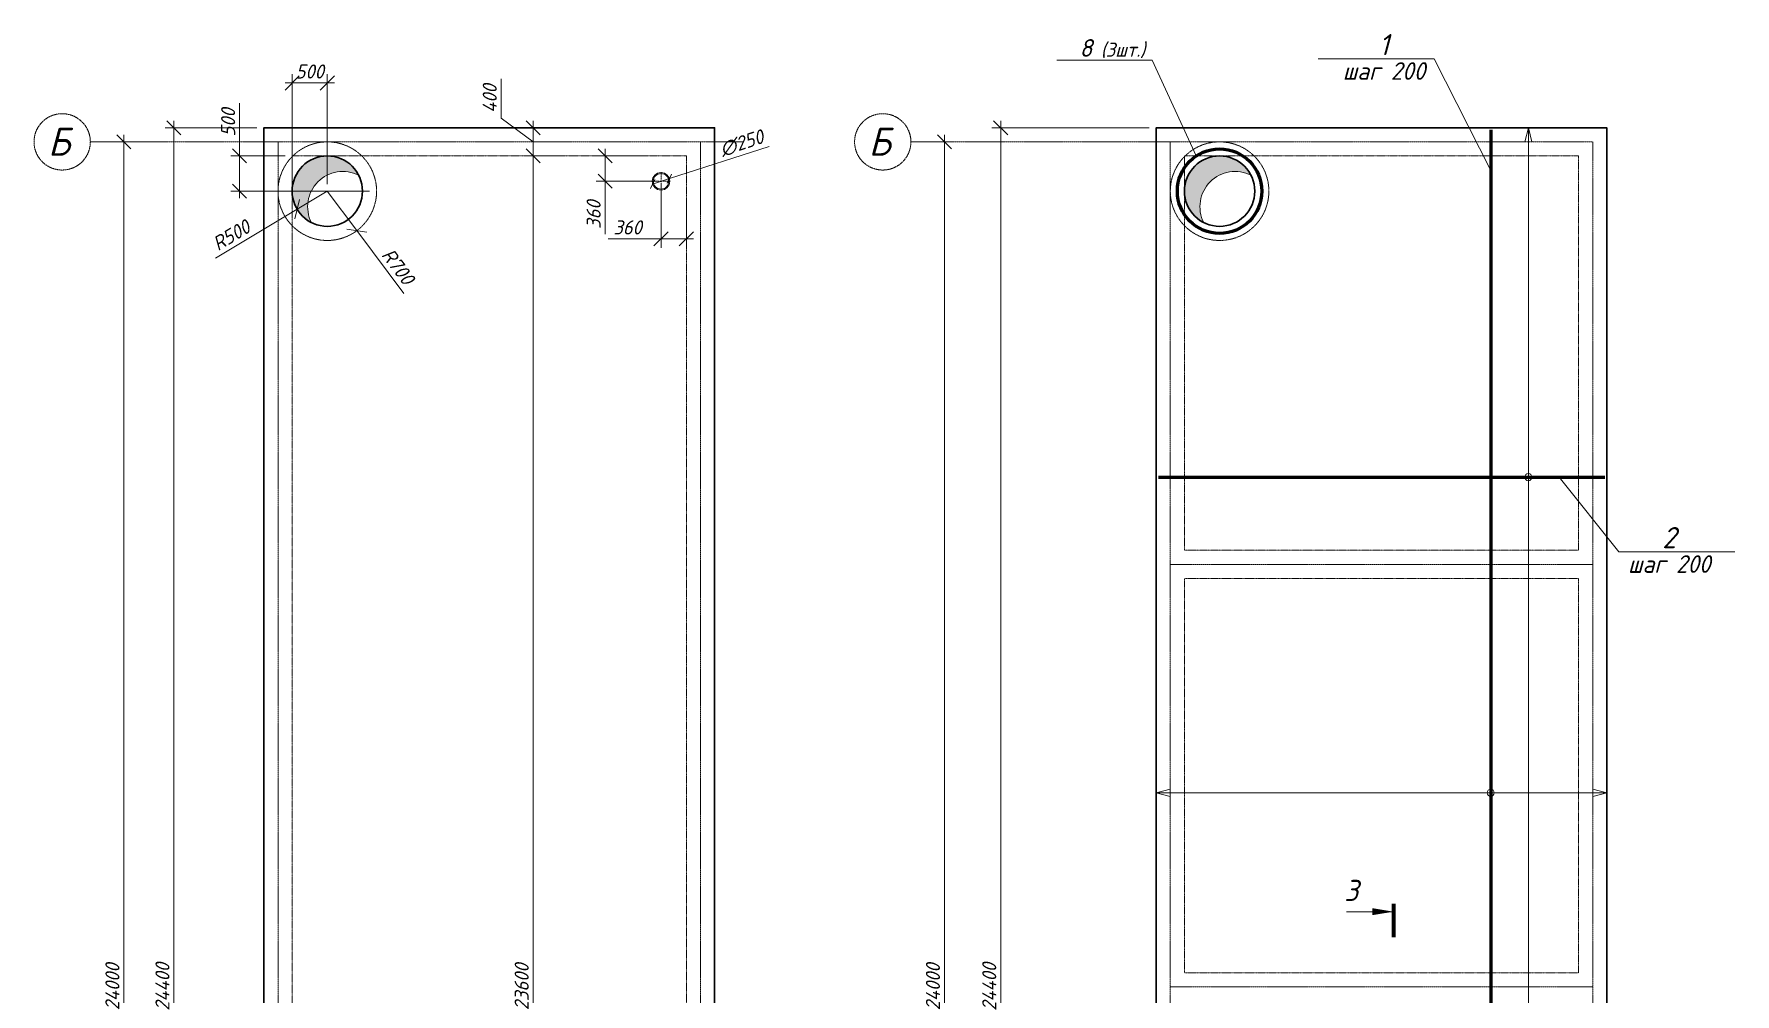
# Model space of a CAD drawing. Header units: millimetres. Extents: x 339888 to 1025294, y -263818 to -40540.
# Drawn here: x 450649 to 474812, y -76547 to -62916 of the extents above; entities that cross this region are included whole.
import ezdxf
from ezdxf import colors
from ezdxf.entities.mleader import LeaderData, LeaderLine
from ezdxf.math import Vec2, Vec3

# ---------------------------------------------------------------- set-up
doc = ezdxf.new("R2010")
doc.units = ezdxf.units.MM
doc.linetypes.add('CENTER2', pattern=[28.575, 19.05, -3.175, 3.175, -3.175])
doc.linetypes.add('штриховая', pattern=[19.05, 12.7, -6.35])
doc.layers.get('0').update_dxf_attribs({"lineweight": 15})
for name, color, linetype, lineweight in [('0 @ 100', 7, 'Continuous', 15), ('Оси', 126, 'CENTER2', 15), ('Примечания @ 100', 7, 'Continuous', 18), ('Размеры', 250, 'Continuous', 18), ('Размеры @ 100', 250, 'Continuous', 18)]:
    doc.layers.add(name, color=color, linetype=linetype, lineweight=lineweight)
doc.styles.add('ГОСТ 2', font='GOST_Common Italic.ttf', dxfattribs={"height": 2})
doc.styles.add('ГОСТ 2.5', font='GOST_Common Italic.ttf', dxfattribs={"height": 2.5})
doc.styles.add('ГОСТ 3', font='GOST_Common Italic.ttf', dxfattribs={"height": 3})
doc.styles.add('Размерный 2', font='isocpeui.ttf', dxfattribs={"height": 2})
doc.dimstyles.new('ISO-25', dxfattribs={"dimtxt": 2, "dimasz": 1.8, "dimexe": 1, "dimexo": 2, "dimtad": 1, "dimdec": 0, "dimlfac": 100, "dimtxsty": 'Размерный 2', "dimblk": 'OBLIQUE', "dimcen": 2, "dimdle": 1, "dimclrd": 251, "dimclre": 251, "dimadec": 0, "dimazin": 0, "dimtfac": 1, "dimtdec": 0, "dimtmove": 0, "dimatfit": 3, "dimfxl": 1, "dimlwd": 15, "dimlwe": 15, "dimarcsym": 0})
doc.dimstyles.new('ГОСТ_2К', dxfattribs={"dimtxt": 2, "dimasz": 2, "dimexe": 1.25, "dimexo": 1, "dimtad": 1, "dimdec": 0, "dimtxsty": 'ГОСТ 2', "dimblk": 'OBLIQUE', "dimcen": -2.5, "dimdle": 1, "dimclrd": 251, "dimclre": 251, "dimclrt": 256, "dimadec": 1, "dimazin": 0, "dimtfac": 1, "dimtdec": 0, "dimtmove": 0, "dimatfit": 3, "dimfxl": 1, "dimlwd": 15, "dimlwe": 15, "dimarcsym": 1})

# ---------------------------------------------------------------- blocks, each defined once
blk = doc.blocks.new('_Oblique')
at = {"color": 0, "linetype": 'ByBlock', "lineweight": -2}
blk.add_line((-0.5, -0.5), (0.5, 0.5), dxfattribs=at)
blk = doc.blocks.new('*D857')
at = {"color": 251, "lineweight": 15, "transparency": 16777216}
for p, q in [((451549, -64447), (452050, -64447)), ((451925, -88547), (451925, -64347)), ((453816, -88447), (451800, -88447))]:
    blk.add_line(p, q, dxfattribs=at)
at = {"layer": 'Defpoints', "color": 0, "lineweight": 15, "transparency": 16777216}
for p in [(451449, -64447), (451925, -64447), (453916, -88447)]:
    blk.add_point(p, dxfattribs=at)
at = {"color": 251, "lineweight": 15, "transparency": 16777216, "xscale": 200, "yscale": 200, "zscale": 200}
for p, rotation in [((451925, -64447), 90), ((451925, -88447), 270)]:
    blk.add_blockref('_Oblique', p, dxfattribs=dict(at, rotation=rotation))
at = {"lineweight": 15, "transparency": 16777216, "insert": (451763, -76447), "char_height": 200, "attachment_point": 5, "rotation": 90, "style": 'ГОСТ 2'}
blk.add_mtext('24000', dxfattribs=at)
blk = doc.blocks.new('*D858')
at = {"color": 251, "lineweight": 15, "transparency": 16777216}
for p, q in [((453816, -64247), (452512, -64247)), ((452637, -88747), (452637, -64147)), ((453816, -88647), (452512, -88647))]:
    blk.add_line(p, q, dxfattribs=at)
at = {"layer": 'Defpoints', "color": 0, "lineweight": 15, "transparency": 16777216}
for p in [(452637, -64247), (453916, -64247), (453916, -88647)]:
    blk.add_point(p, dxfattribs=at)
at = {"color": 251, "lineweight": 15, "transparency": 16777216, "xscale": 200, "yscale": 200, "zscale": 200}
for p, rotation in [((452637, -64247), 90), ((452637, -88647), 270)]:
    blk.add_blockref('_Oblique', p, dxfattribs=dict(at, rotation=rotation))
at = {"lineweight": 15, "transparency": 16777216, "insert": (452474, -76447), "char_height": 200, "attachment_point": 5, "rotation": 90, "style": 'ГОСТ 2'}
blk.add_mtext('24400', dxfattribs=at)
blk = doc.blocks.new('*D861')
at = {"color": 251, "lineweight": 15, "transparency": 16777216}
for p, q in [((463206, -64447), (463707, -64447)), ((463582, -88547), (463582, -64347)), ((465934, -88447), (463457, -88447))]:
    blk.add_line(p, q, dxfattribs=at)
at = {"layer": 'Defpoints', "color": 0, "lineweight": 15, "transparency": 16777216}
for p in [(463106, -64447), (463582, -64447), (466034, -88447)]:
    blk.add_point(p, dxfattribs=at)
at = {"color": 251, "lineweight": 15, "transparency": 16777216, "xscale": 200, "yscale": 200, "zscale": 200}
for p, rotation in [((463582, -64447), 90), ((463582, -88447), 270)]:
    blk.add_blockref('_Oblique', p, dxfattribs=dict(at, rotation=rotation))
at = {"lineweight": 15, "transparency": 16777216, "insert": (463419, -76447), "char_height": 200, "attachment_point": 5, "rotation": 90, "style": 'ГОСТ 2'}
blk.add_mtext('24000', dxfattribs=at)
blk = doc.blocks.new('*D862')
at = {"color": 251, "lineweight": 15, "transparency": 16777216}
for p, q in [((466491, -64247), (464256, -64247)), ((464381, -88747), (464381, -64147)), ((466491, -88647), (464256, -88647))]:
    blk.add_line(p, q, dxfattribs=at)
at = {"layer": 'Defpoints', "color": 0, "lineweight": 15, "transparency": 16777216}
for p in [(464381, -64247), (466591, -64247), (466591, -88647)]:
    blk.add_point(p, dxfattribs=at)
at = {"color": 251, "lineweight": 15, "transparency": 16777216, "xscale": 200, "yscale": 200, "zscale": 200}
for p, rotation in [((464381, -64247), 90), ((464381, -88647), 270)]:
    blk.add_blockref('_Oblique', p, dxfattribs=dict(at, rotation=rotation))
at = {"lineweight": 15, "transparency": 16777216, "insert": (464219, -76447), "char_height": 200, "attachment_point": 5, "rotation": 90, "style": 'ГОСТ 2'}
blk.add_mtext('24400', dxfattribs=at)
blk = doc.blocks.new('_None')
blk = doc.blocks.new('*D867')
at = {"color": 251, "lineweight": 15, "transparency": 16777216}
for p, q in [((458170, -64647), (457615, -64647)), ((457740, -88347), (457740, -64547)), ((458170, -88247), (457615, -88247))]:
    blk.add_line(p, q, dxfattribs=at)
at = {"layer": 'Defpoints', "color": 0, "lineweight": 15, "transparency": 16777216}
for p in [(457740, -64647), (458270, -64647), (458270, -88247)]:
    blk.add_point(p, dxfattribs=at)
at = {"color": 251, "lineweight": 15, "transparency": 16777216, "xscale": 200, "yscale": 200, "zscale": 200}
for p, rotation in [((457740, -64647), 90), ((457740, -88247), 270)]:
    blk.add_blockref('_Oblique', p, dxfattribs=dict(at, rotation=rotation))
at = {"lineweight": 15, "transparency": 16777216, "insert": (457577, -76447), "char_height": 200, "attachment_point": 5, "rotation": 90, "style": 'ГОСТ 2'}
blk.add_mtext('23600', dxfattribs=at)
blk = doc.blocks.new('*D868')
at = {"color": 251, "lineweight": 15, "transparency": 16777216}
for p, q in [((457285, -64113), (457285, -63553)), ((457740, -64447), (457285, -64113)), ((458848, -64247), (457615, -64247)), ((457740, -64747), (457740, -64147)), ((458170, -64647), (457615, -64647))]:
    blk.add_line(p, q, dxfattribs=at)
at = {"layer": 'Defpoints', "color": 0, "lineweight": 15, "transparency": 16777216}
for p in [(457740, -64247), (458948, -64247), (458270, -64647)]:
    blk.add_point(p, dxfattribs=at)
at = {"color": 251, "lineweight": 15, "transparency": 16777216, "xscale": 200, "yscale": 200, "zscale": 200}
for p, rotation in [((457740, -64247), 90), ((457740, -64647), 270)]:
    blk.add_blockref('_Oblique', p, dxfattribs=dict(at, rotation=rotation))
at = {"lineweight": 15, "transparency": 16777216, "insert": (457123, -63833), "char_height": 200, "attachment_point": 5, "rotation": 90, "style": 'ГОСТ 2'}
blk.add_mtext('400', dxfattribs=at)
blk = doc.blocks.new('*D885')
at = {"layer": 'Defpoints', "color": 0, "lineweight": 15, "transparency": 16777216}
for p in [(454316, -63611), (454316, -65147), (454816, -65147)]:
    blk.add_point(p, dxfattribs=at)
at = {"layer": 'Размеры', "color": 251, "lineweight": 15, "transparency": 16777216}
for p, q in [((454316, -65047), (454316, -63486)), ((454816, -65047), (454816, -63486)), ((454916, -63611), (454216, -63611))]:
    blk.add_line(p, q, dxfattribs=at)
at = {"layer": 'Размеры', "color": 251, "lineweight": 15, "transparency": 16777216, "xscale": 200, "yscale": 200, "zscale": 200, "rotation": 180}
blk.add_blockref('_Oblique', (454316, -63611), dxfattribs=at)
at = {"layer": 'Размеры', "color": 251, "lineweight": 15, "transparency": 16777216, "xscale": 200, "yscale": 200, "zscale": 200}
blk.add_blockref('_Oblique', (454816, -63611), dxfattribs=at)
at = {"layer": 'Размеры', "lineweight": 15, "transparency": 16777216, "insert": (454566, -63448), "char_height": 200, "attachment_point": 5, "style": 'ГОСТ 2'}
blk.add_mtext('500', dxfattribs=at)
blk = doc.blocks.new('*D886')
at = {"layer": 'Defpoints', "color": 0, "lineweight": 60, "transparency": 16777216}
for p in [(454816, -65147), (454387, -65404)]:
    blk.add_point(p, dxfattribs=at)
at = {"layer": 'Размеры', "color": 251, "lineweight": 15, "transparency": 16777216}
for p in [(454816, -65147), (453228, -66097)]:
    blk.add_line(p, (454387, -65404), dxfattribs=at)
at = {"layer": 'Размеры', "color": 251, "lineweight": 15, "transparency": 16777216, "xscale": 200, "yscale": 200, "zscale": 200, "rotation": 30.86700353915774}
blk.add_blockref('_Oblique', (454387, -65404), dxfattribs=at)
at = {"layer": 'Размеры', "lineweight": 15, "transparency": 16777216, "insert": (453451, -65774), "char_height": 200, "attachment_point": 5, "rotation": 30.867, "style": 'ГОСТ 2'}
blk.add_mtext('R500', dxfattribs=at)
blk = doc.blocks.new('*D887')
at = {"layer": 'Defpoints', "color": 0, "lineweight": 15, "transparency": 16777216}
for p in [(453569, -64647), (454316, -64647), (455516, -65147)]:
    blk.add_point(p, dxfattribs=at)
at = {"layer": 'Размеры', "color": 251, "lineweight": 15, "transparency": 16777216}
for p, q in [((453569, -64647), (453569, -63897)), ((454216, -64647), (453444, -64647)), ((453569, -65247), (453569, -64647)), ((455416, -65147), (453444, -65147))]:
    blk.add_line(p, q, dxfattribs=at)
at = {"layer": 'Размеры', "color": 251, "lineweight": 15, "transparency": 16777216, "xscale": 200, "yscale": 200, "zscale": 200}
for p, rotation in [((453569, -64647), 90), ((453569, -65147), 270)]:
    blk.add_blockref('_Oblique', p, dxfattribs=dict(at, rotation=rotation))
at = {"layer": 'Размеры', "lineweight": 15, "transparency": 16777216, "insert": (453407, -64172), "char_height": 200, "attachment_point": 5, "rotation": 90, "style": 'ГОСТ 2'}
blk.add_mtext('500', dxfattribs=at)
blk = doc.blocks.new('*D889')
at = {"layer": 'Defpoints', "color": 0, "lineweight": 15, "transparency": 16777216}
for p in [(459463, -64647), (458762, -65007), (459556, -65007)]:
    blk.add_point(p, dxfattribs=at)
at = {"layer": 'Размеры', "color": 251, "lineweight": 15, "transparency": 16777216}
for p, q in [((459363, -64647), (458637, -64647)), ((458762, -64547), (458762, -65007)), ((459456, -65007), (458637, -65007)), ((458762, -65007), (458762, -65757))]:
    blk.add_line(p, q, dxfattribs=at)
at = {"layer": 'Размеры', "color": 251, "lineweight": 15, "transparency": 16777216, "xscale": 200, "yscale": 200, "zscale": 200}
for p, rotation in [((458762, -64647), 90), ((458762, -65007), 270)]:
    blk.add_blockref('_Oblique', p, dxfattribs=dict(at, rotation=rotation))
at = {"layer": 'Размеры', "lineweight": 15, "transparency": 16777216, "insert": (458599, -65482), "char_height": 200, "attachment_point": 5, "rotation": 90, "style": 'ГОСТ 2'}
blk.add_mtext('360', dxfattribs=at)
blk = doc.blocks.new('*D890')
at = {"layer": 'Defpoints', "color": 0, "lineweight": 15, "transparency": 16777216}
for p in [(459556, -65007), (459916, -65147), (459556, -65825)]:
    blk.add_point(p, dxfattribs=at)
at = {"layer": 'Размеры', "color": 251, "lineweight": 15, "transparency": 16777216}
for p, q in [((459556, -65107), (459556, -65950)), ((459916, -65247), (459916, -65950)), ((459556, -65825), (458806, -65825)), ((460016, -65825), (459556, -65825))]:
    blk.add_line(p, q, dxfattribs=at)
at = {"layer": 'Размеры', "color": 251, "lineweight": 15, "transparency": 16777216, "xscale": 200, "yscale": 200, "zscale": 200, "rotation": 180}
blk.add_blockref('_Oblique', (459556, -65825), dxfattribs=at)
at = {"layer": 'Размеры', "color": 251, "lineweight": 15, "transparency": 16777216, "xscale": 200, "yscale": 200, "zscale": 200}
blk.add_blockref('_Oblique', (459916, -65825), dxfattribs=at)
at = {"layer": 'Размеры', "lineweight": 15, "transparency": 16777216, "insert": (459081, -65662), "char_height": 200, "attachment_point": 5, "style": 'ГОСТ 2'}
blk.add_mtext('360', dxfattribs=at)
blk = doc.blocks.new('*D891')
at = {"layer": 'Defpoints', "color": 0, "lineweight": 60, "transparency": 16777216}
for p in [(459675, -64969), (459437, -65046)]:
    blk.add_point(p, dxfattribs=at)
at = {"layer": 'Размеры', "color": 251, "lineweight": 15, "transparency": 16777216}
for p in [(461090, -64513), (459437, -65046)]:
    blk.add_line(p, (459675, -64969), dxfattribs=at)
at = {"layer": 'Размеры', "color": 251, "lineweight": 15, "transparency": 16777216, "xscale": 100, "yscale": 100, "zscale": 100}
for p, rotation in [((459437, -65046), 17.85973785460123), ((459675, -64969), 197.8597378546013)]:
    blk.add_blockref('_Oblique', p, dxfattribs=dict(at, rotation=rotation))
at = {"layer": 'Размеры', "lineweight": 15, "transparency": 16777216, "insert": (460702, -64467), "char_height": 200, "attachment_point": 5, "rotation": 17.8597, "style": 'ГОСТ 2'}
blk.add_mtext('∅250', dxfattribs=at)
blk = doc.blocks.new('*U888')
at = {"layer": 'Размеры', "color": 0, "linetype": 'CENTER2', "lineweight": 15, "transparency": 16777216}
for p, q in [((-128.5, 0), (-25, 0)), ((0, 25), (0, 128.5)), ((25, 0), (128.5, 0)), ((0, -128.5), (0, -25))]:
    blk.add_line(p, q, dxfattribs=at)
at = {"layer": 'Размеры', "color": 0, "linetype": 'Continuous', "lineweight": 15, "transparency": 16777216}
for p, q in [((-12.5, 0), (12.5, 0)), ((0, -12.5), (0, 12.5))]:
    blk.add_line(p, q, dxfattribs=at)
blk = doc.blocks.new('*D895')
at = {"color": 251, "lineweight": 15, "transparency": 16777216}
for p in [(454816, -65147), (455904, -66601)]:
    blk.add_line(p, (455235, -65708), dxfattribs=at)
at = {"layer": 'Defpoints', "color": 0, "lineweight": 60, "transparency": 16777216}
for p in [(454816, -65147), (455235, -65708)]:
    blk.add_point(p, dxfattribs=at)
at = {"color": 251, "lineweight": 15, "transparency": 16777216, "xscale": 200, "yscale": 200, "zscale": 200, "rotation": 126.8154626463726}
blk.add_blockref('_Oblique', (455235, -65708), dxfattribs=at)
at = {"lineweight": 15, "transparency": 16777216, "insert": (455820, -66216), "char_height": 200, "attachment_point": 5, "rotation": 306.8155, "style": 'ГОСТ 2'}
blk.add_mtext('R700', dxfattribs=at)

msp = doc.modelspace()

# ---------------------------------------------------------------- hatches: boundary and pattern name
at = {"layer": 'Размеры', "lineweight": 15}
h = msp.add_hatch(color=253, dxfattribs=at)
h.dxf.hatch_style = 1
h.paths.add_polyline_path([(454315.79163, -65147.29554, 0.2828034156), (454590.07512, -65593.44804, -0.72435368), (455261.94414, -64921.57902, 0.7894997798)])
h = msp.add_hatch(color=253, dxfattribs=at)
h.dxf.hatch_style = 1
h.paths.add_polyline_path([(466990.79013, -65147.29554, 0.2828034156), (467265.07362, -65593.44804, -0.72435368), (467936.94263, -64921.57902, 0.7894997798)])

# ---------------------------------------------------------------- linework, layer by layer
at = {"lineweight": 60}
for p, q in [((471342.21199, -64277.29554), (471342.21199, -88617.29554)), ((466620.79013, -69208.43666), (472960.79013, -69208.43666))]:
    msp.add_line(p, q, dxfattribs=at)
at = {"color": 251, "linetype": 'штриховая', "lineweight": 15, "ltscale": 0.2, "true_color": 0x636466}
for p, q in [((466990.79013, -70247.29554), (472590.79013, -70247.29554)), ((466990.79013, -70647.29554), (472590.79013, -70647.29554)), ((466990.79013, -76247.29554), (472590.79013, -76247.29554))]:
    msp.add_line(p, q, dxfattribs=at)
at = {"lineweight": 70, "ltscale": 0.2}
msp.add_line((469961.8195, -75267.25052), (469961.8195, -75740.09053), dxfattribs=at)
at = {"lineweight": 30}
for points in [[(453915.79163, -88647.29554), (460315.79163, -88647.29554), (460315.79163, -64247.29554), (453915.79163, -64247.29554)], [(466590.79013, -88647.29554), (472990.79013, -88647.29554), (472990.79013, -64247.29554), (466590.79013, -64247.29554)]]:
    msp.add_lwpolyline(points, close=True, dxfattribs=at)
at = {"color": 251, "linetype": 'штриховая', "lineweight": 15, "ltscale": 0.2, "true_color": 0x636466}
msp.add_lwpolyline([(454315.79163, -88247.29554), (459915.79163, -88247.29554), (459915.79163, -64647.29554), (454315.79163, -64647.29554)], close=True, dxfattribs=at)
for points in [[(472590.79013, -70247.29554), (472590.79013, -64647.29554), (466990.79013, -64647.29554), (466990.79013, -70247.29554)], [(466990.79013, -70647.29554), (466990.79013, -76247.29554)], [(472590.79013, -76247.29554), (472590.79013, -70647.29554)]]:
    msp.add_lwpolyline(points, dxfattribs=at)
for centre in [(454815.79163, -65147.29554), (467490.79013, -65147.29554)]:
    msp.add_circle(centre, 700, dxfattribs=at)
at = {"lineweight": 30}
for centre in [(454815.79163, -65147.29554), (467490.79013, -65147.29554)]:
    msp.add_circle(centre, 500, dxfattribs=at)
at = {"lineweight": 60}
msp.add_circle((467490.79013, -65147.29554), 600, dxfattribs=at)
at = {"layer": 'Оси'}
for p, q in [((451449.48486, -64447.29554), (460719.32666, -64447.29554)), ((454115.79163, -91066.79991), (454115.79163, -64447.29554)), ((460115.79163, -91066.79991), (460115.79163, -64447.29554)), ((463105.72333, -64447.29554), (472790.79013, -64447.29554)), ((466790.79013, -91066.79991), (466790.79013, -64447.29554)), ((472790.79013, -91066.79991), (472790.79013, -64447.29554)), ((466790.79013, -70447.29554), (472790.79013, -70447.29554)), ((466790.79013, -76447.29554), (472790.79013, -76447.29554))]:
    msp.add_line(p, q, dxfattribs=at)
for centre in [(451049.48486, -64447.29554), (462705.72333, -64447.29554)]:
    msp.add_circle(centre, 400, dxfattribs=at)
at = {"layer": 'Размеры', "lineweight": 15}
for radius in [125, 110.54365]:
    msp.add_circle((459556.10655, -65007.29554), radius, dxfattribs=at)
for centre in [(455036.22762, -65367.73153), (467711.22612, -65367.73153)]:
    msp.add_arc(centre, 500, 63.164337057, 206.835662943, dxfattribs=at)

# ---------------------------------------------------------------- block references
at = {"layer": 'Размеры', "linetype": 'CENTER2', "lineweight": 15}
msp.add_blockref('*U888', (459556.10655, -65007.29554), dxfattribs=at)

# ---------------------------------------------------------------- texts
at = {"layer": '0 @ 100', "lineweight": 15, "style": 'ГОСТ 3'}
msp.add_text('3', height=300, dxfattribs=at).set_placement((469260.66074, -75227.13735))
at = {"layer": 'Оси', "style": 'ГОСТ 2'}
for p in [(450848.3277, -64644.368), (462504.56618, -64644.368)]:
    msp.add_text('Б', height=400, dxfattribs=at).set_placement(p)

# ---------------------------------------------------------------- dimensions: what is measured, and where the dimension line sits
at = {"layer": '0 @ 100', "lineweight": 15}
dim = msp.add_linear_dim(base=(457739.6362, -64247.29554), p1=(458270.49662, -64647.29554), p2=(458948.33694, -64247.29554), angle=90, dimstyle='ГОСТ_2К', override={"dimscale": 100, "dimtix": 0, "dimtofl": 1, "dimtmove": 1, "dimatfit": 3}, dxfattribs=at)
dim.commit()
dim.dimension.update_dxf_attribs({"geometry": '*D868', "text_midpoint": (457285.34123, -64050.34079), "dimtype": 160})
for base, p1, p2, override, picture, middle in [((452636.72467, -64247.29554), (453915.79163, -88647.29554), (453915.79163, -64247.29554), {"dimscale": 100, "dimtix": 0, "dimtofl": 1, "dimtmove": 0, "dimatfit": 3}, '*D858', (452474.22467, -76447.29554)), ((464381.36207, -64247.29554), (466590.79013, -88647.29554), (466590.79013, -64247.29554), {"dimscale": 100, "dimtix": 0, "dimtofl": 1, "dimtmove": 0, "dimatfit": 3}, '*D862', (464218.86207, -76447.29554)), ((451925.46007, -64447.29554), (453915.79163, -88447.29554), (451449.48486, -64447.29554), {"dimscale": 100, "dimtix": 0, "dimtofl": 1, "dimtmove": 1, "dimatfit": 3}, '*D857', (451762.96007, -76447.29554)), ((463581.69855, -64447.29554), (466033.55012, -88447.29554), (463105.72333, -64447.29554), {"dimscale": 100, "dimtix": 0, "dimtofl": 1, "dimtmove": 1, "dimatfit": 3}, '*D861', (463419.19855, -76447.29554)), ((457739.6362, -64647.29554), (458270.49662, -88247.29554), (458270.49662, -64647.29554), {"dimscale": 100, "dimtix": 0, "dimtofl": 1, "dimtmove": 0, "dimatfit": 3}, '*D867', (457577.1362, -76447.29554))]:
    dim = msp.add_linear_dim(base=base, p1=p1, p2=p2, angle=90, dimstyle='ГОСТ_2К', override=override, dxfattribs=at)
    dim.commit()
    dim.dimension.update_dxf_attribs({"geometry": picture, "text_midpoint": middle})
dim = msp.add_radius_dim(center=(454815.79163, -65147.29554), mpoint=(455235.25941, -65707.69432), dimstyle='ГОСТ_2К', override={"dimscale": 100, "dimtix": 0, "dimtofl": 1, "dimtmove": 0, "dimatfit": 3}, dxfattribs=at)
dim.commit()
dim.dimension.update_dxf_attribs({"geometry": '*D895', "text_midpoint": (455820.48866, -66216.22025)})
at = {"layer": 'Размеры @ 100', "lineweight": 15}
dim = msp.add_linear_dim(base=(454315.79163, -63610.85589), p1=(454815.79163, -65147.29554), p2=(454315.79163, -65147.29554), angle=0, dimstyle='ГОСТ_2К', override={"dimscale": 100, "dimtix": 0, "dimtofl": 1, "dimtmove": 1, "dimatfit": 3}, dxfattribs=at)
dim.commit()
dim.dimension.update_dxf_attribs({"geometry": '*D885', "text_midpoint": (454565.79163, -63610.85589), "dimtype": 160})
for base, p1, p2, angle, picture, middle in [((453569.03828, -64647.29554), (455515.79163, -65147.29554), (454315.79163, -64647.29554), 270, '*D887', (453406.53828, -64172.3713)), ((458761.75243, -65007.29554), (459462.53586, -64647.29554), (459556.10655, -65007.29554), 270, '*D889', (458599.25243, -65482.21978)), ((459556.10655, -65824.78898), (459915.79163, -65147.29554), (459556.10655, -65007.29554), 180, '*D890', (459081.18231, -65662.28898))]:
    dim = msp.add_linear_dim(base=base, p1=p1, p2=p2, angle=angle, dimstyle='ГОСТ_2К', override={"dimscale": 100, "dimtix": 0, "dimtofl": 1, "dimtmove": 0, "dimatfit": 3}, dxfattribs=at)
    dim.commit()
    dim.dimension.update_dxf_attribs({"geometry": picture, "text_midpoint": middle})
dim = msp.add_diameter_dim_2p(p1=(459437.13028, -65045.63152), p2=(459675.08282, -64968.95956), dimstyle='ГОСТ_2К', override={"dimscale": 100, "dimasz": 1, "dimtix": 0, "dimtofl": 1, "dimtmove": 0, "dimatfit": 3}, dxfattribs=at)
dim.commit()
dim.dimension.update_dxf_attribs({"geometry": '*D891', "text_midpoint": (460752.22232, -64621.88866), "dimtype": 163})
dim = msp.add_radius_dim(center=(454815.79163, -65147.29554), mpoint=(454386.61138, -65403.81904), dimstyle='ГОСТ_2К', override={"dimscale": 100, "dimtix": 0, "dimtofl": 1, "dimtmove": 0, "dimatfit": 3}, dxfattribs=at)
dim.commit()
dim.dimension.update_dxf_attribs({"geometry": '*D886', "text_midpoint": (453534.73096, -65912.99287), "dimtype": 164})

# ---------------------------------------------------------------- leaders
at = {"lineweight": 15, "ltscale": 0.5}
for points, override in [([(471876.674, -64247.29554), (471876.674, -69208.43666)], {"dimasz": 200, "dimtad": 0, "dimclrd": 251, "dimldrblk": 'Open30'}), ([(471876.674, -69208.43666), (471876.674, -64247.29554)], {"dimasz": 200, "dimgap": 0.625, "dimtad": 0, "dimclrd": 251, "dimldrblk": 'Small'}), ([(471876.674, -88647.29554), (471876.674, -69208.43666)], {"dimasz": 200, "dimtad": 0, "dimldrblk": 'Open30'}), ([(466590.79013, -73690.94039), (471342.21199, -73690.94039)], {"dimasz": 200, "dimtad": 0, "dimclrd": 251, "dimldrblk": 'Open30'}), ([(471342.21199, -73690.94039), (472990.79013, -73690.94039)], {"dimasz": 200, "dimtad": 0, "dimldrblk": 'Small'}), ([(472990.79013, -73690.94039), (471342.21199, -73690.94039)], {"dimasz": 200, "dimtad": 0, "dimldrblk": 'Open30'})]:
    msp.add_leader(points, dimstyle='ISO-25', override=override, dxfattribs=at)
at = {"layer": '0 @ 100', "ltscale": 0.5}
msp.add_leader([(469961.8195, -75378.7412), (469295.2024, -75378.7412)], dimstyle='ISO-25', override={"dimscale": 100, "dimtxt": 0.04, "dimasz": 3, "dimgap": 0.625, "dimtad": 0}, dxfattribs=at)
at = {"layer": 'Примечания @ 100', "lineweight": 15}
ml = msp.add_multileader_mtext('Standard', dxfattribs=at)
ml.set_content('1\\P{\\H0.83333x;шаг 200}', color=256, style='ГОСТ 2.5')
ml.set_leader_properties(color=251, linetype='ByLayer', lineweight=15)
ml.set_arrow_properties(name='NONE')
ml.build(insert=Vec2(0, 0))
ml.multileader.update_dxf_attribs({"text_left_attachment_type": 6, "text_right_attachment_type": 6, "dogleg_length": 0, "arrow_head_size": 0, "scale": 100})
ctx = ml.context
ctx.base_point, ctx.scale, ctx.char_height, ctx.arrow_head_size, ctx.landing_gap_size, ctx.plane_origin = Vec3(469110.53397, -63266.0597), 100, 300, 0, 100, Vec3(474163.75549, -69934.74362)
ctx.left_attachment, ctx.right_attachment, ctx.text_align_type = 6, 6, 1
notes = []
notes.append((ctx, [(1, (1, 1, 0), (470540.45329, -63266.0597), (-1, 0), 0, [(0, [(471342.21199, -64852.43938)], 0, [])])]))
ctx.mtext.insert, ctx.mtext.alignment, ctx.mtext.line_spacing_factor, ctx.mtext.flow_direction = Vec3(469825.49363, -62916.0599), 2, 0.8, 5
ml = msp.add_multileader_mtext('Standard', dxfattribs=at)
ml.set_content('2\\P{\\H0.83333x;шаг 200}', color=256, style='ГОСТ 2.5')
ml.set_leader_properties(color=251, linetype='ByLayer', lineweight=15)
ml.set_arrow_properties(name='NONE')
ml.build(insert=Vec2(0, 0))
ml.multileader.update_dxf_attribs({"text_left_attachment_type": 6, "text_right_attachment_type": 6, "dogleg_length": 0, "arrow_head_size": 0, "scale": 100})
ctx = ml.context
ctx.base_point, ctx.scale, ctx.char_height, ctx.arrow_head_size, ctx.landing_gap_size, ctx.plane_origin = Vec3(473162.51754, -70267.15187), 100, 300, 0, 100, Vec3(470320.34575, -69445.55626)
ctx.left_attachment, ctx.right_attachment, ctx.text_align_type = 6, 6, 1
notes.append((ctx, [(0, (1, 1, 0), (473162.51754, -70267.15187), (1, 0), 0, [(0, [(472314.56408, -69208.43666)], 0, [])])]))
ctx.mtext.insert, ctx.mtext.alignment, ctx.mtext.line_spacing_factor, ctx.mtext.flow_direction = Vec3(473877.47721, -69917.15207), 2, 0.8, 5
at = {"layer": 'Размеры @ 100', "lineweight": 15}
ml = msp.add_multileader_mtext('Standard', dxfattribs=at)
ml.set_content('8{\\H0.8x; (3шт.)}', color=256, style='ГОСТ 2.5')
ml.set_leader_properties(color=251, linetype='ByLayer', lineweight=15)
ml.set_arrow_properties(name='NONE')
ml.build(insert=Vec2(0, 0))
ml.multileader.update_dxf_attribs({"text_left_attachment_type": 6, "text_right_attachment_type": 6, "dogleg_length": 0, "arrow_head_size": 0, "scale": 100})
ctx = ml.context
ctx.base_point, ctx.scale, ctx.char_height, ctx.arrow_head_size, ctx.landing_gap_size, ctx.plane_origin = Vec3(465337.19274, -63288.21095), 100, 250, 0, 100, Vec3(467812.65722, -64640.93442)
ctx.left_attachment, ctx.right_attachment, ctx.text_align_type = 6, 6, 2
notes.append((ctx, [(1, (1, 1, 0), (466534.23819, -63288.21095), (-1, 0), 0, [(0, [(467159.12765, -64647.29554)], 0, [])])]))
ctx.mtext.insert, ctx.mtext.alignment, ctx.mtext.flow_direction = Vec3(466434.23819, -62988.21095), 3, 5
for ctx, leaders in notes:
    for number, flags, end, landing, length, lines in leaders:
        leader = LeaderData()
        leader.index, (leader.has_last_leader_line, leader.has_dogleg_vector, leader.attachment_direction) = number, flags
        leader.last_leader_point, leader.dogleg_vector, leader.dogleg_length = Vec3(end), Vec3(landing), length
        for number, points, colour, breaks in lines:
            line = LeaderLine()
            line.index, line.vertices, line.color, line.breaks = number, Vec3.list(points), colors.encode_raw_color(colour), breaks
            leader.lines.append(line)
        ctx.leaders.append(leader)

doc.saveas('drawing.dxf')
